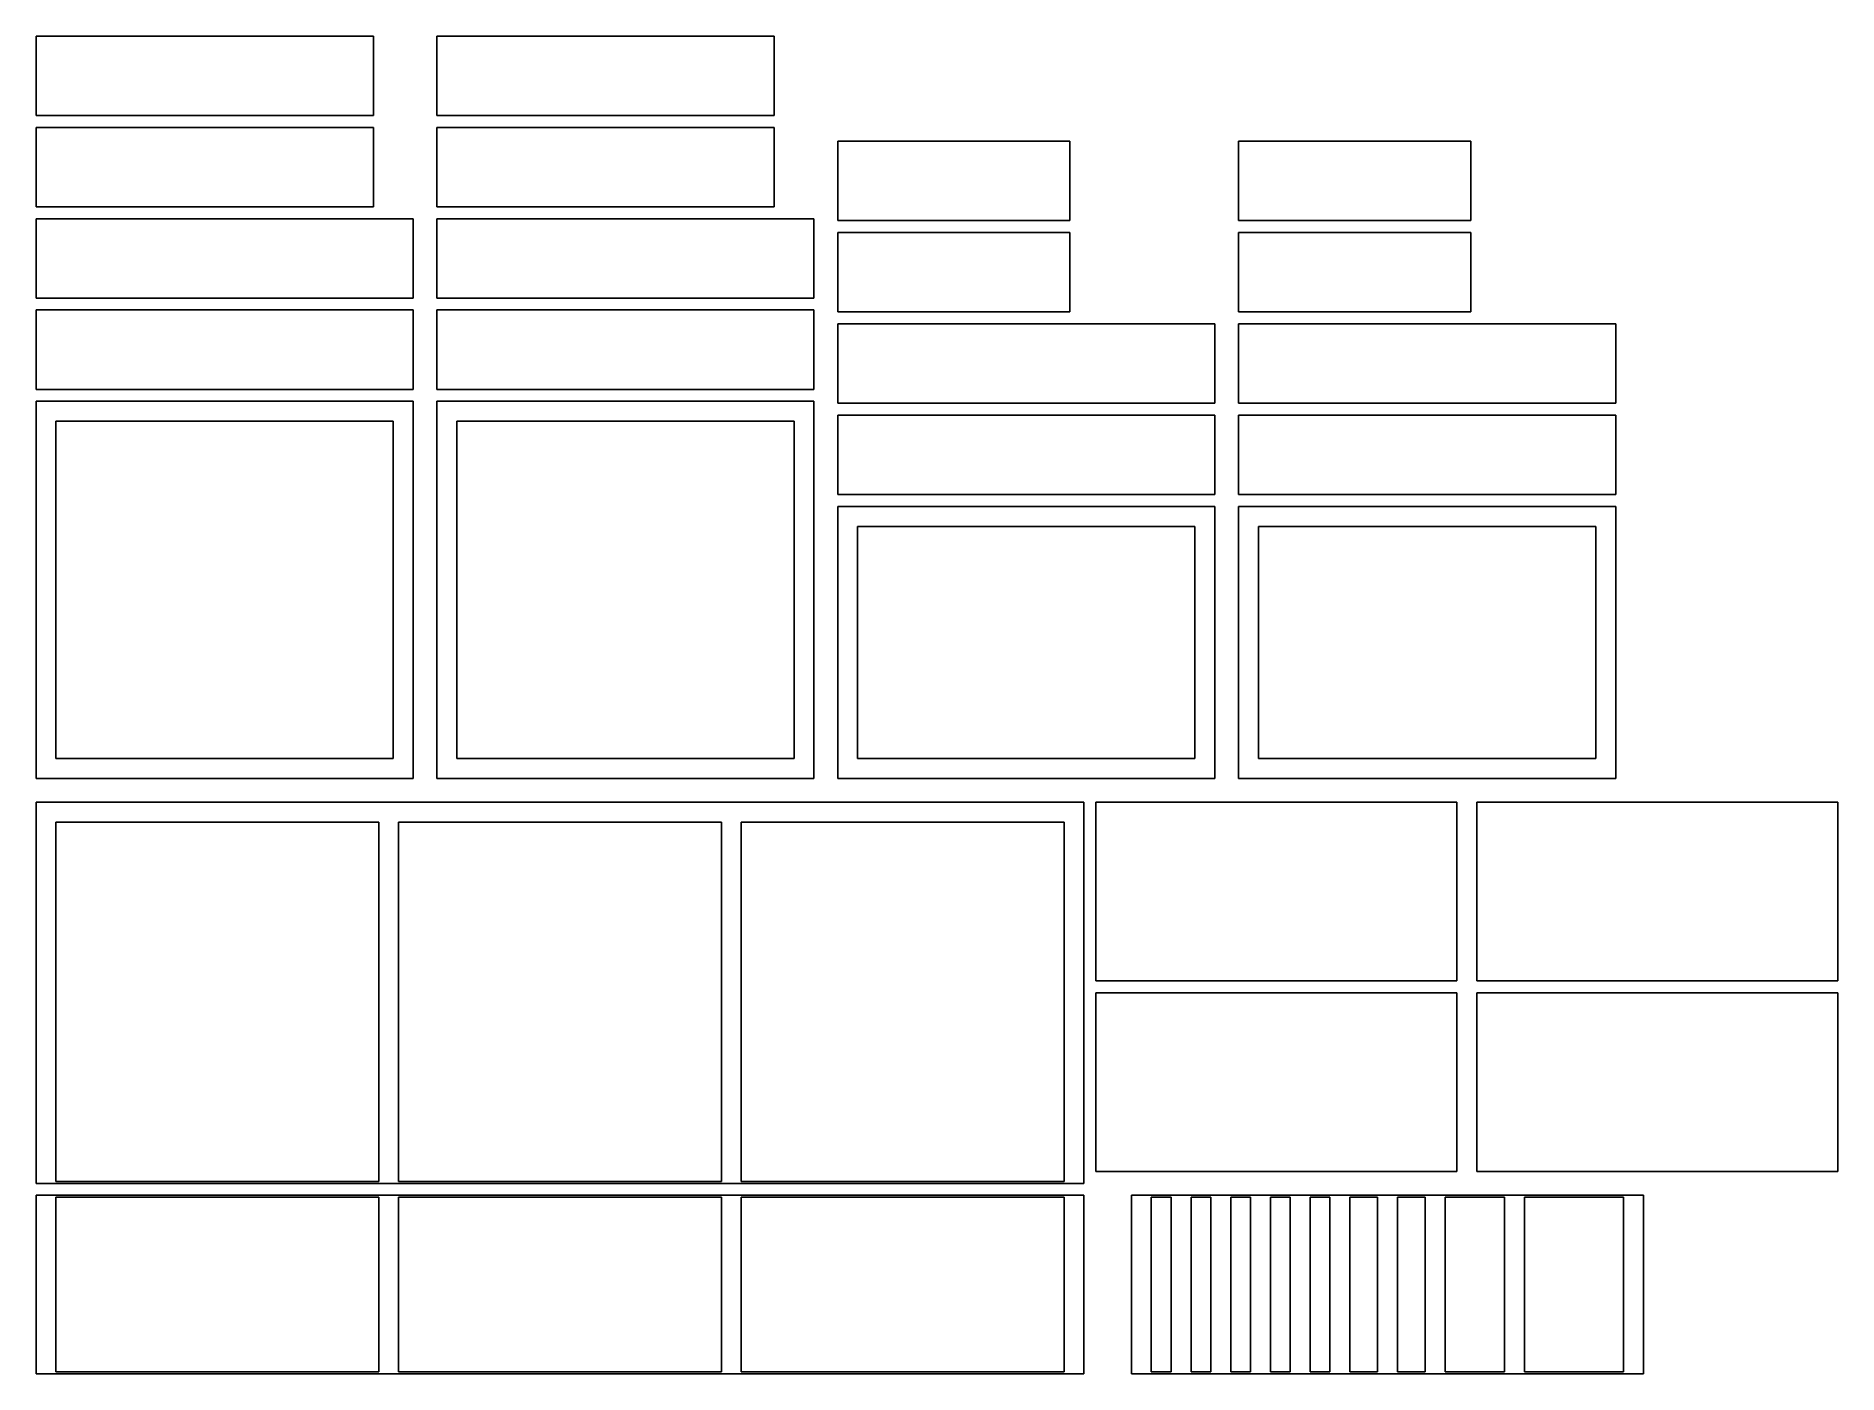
# Model space of a CAD drawing. Header units: metres. Extents: x 10 to 464, y 10 to 347.
import ezdxf

# ---------------------------------------------------------------- set-up
doc = ezdxf.new("R2010")
doc.units = ezdxf.units.M

msp = doc.modelspace()

# ---------------------------------------------------------------- linework, layer by layer
for p, q in [((95, 347), (10, 347)), ((10, 347), (10, 327)), ((95, 327), (95, 347)), ((196, 347), (111, 347)), ((111, 347), (111, 327)), ((196, 327), (196, 347)), ((10, 327), (95, 327)), ((111, 327), (196, 327)), ((95, 324), (10, 324)), ((10, 324), (10, 304)), ((95, 304), (95, 324)), ((196, 324), (111, 324)), ((111, 324), (111, 304)), ((196, 304), (196, 324)), ((270.5, 320.5), (212, 320.5)), ((212, 320.5), (212, 300.5)), ((270.5, 300.5), (270.5, 320.5)), ((371.5, 320.5), (313, 320.5)), ((313, 320.5), (313, 300.5)), ((371.5, 300.5), (371.5, 320.5)), ((10, 304), (95, 304)), ((105, 301), (10, 301)), ((10, 301), (10, 281)), ((105, 281), (105, 301)), ((111, 304), (196, 304)), ((206, 301), (111, 301)), ((111, 301), (111, 281)), ((206, 281), (206, 301)), ((212, 300.5), (270.5, 300.5)), ((313, 300.5), (371.5, 300.5)), ((270.5, 297.5), (212, 297.5)), ((212, 297.5), (212, 277.5)), ((270.5, 277.5), (270.5, 297.5)), ((371.5, 297.5), (313, 297.5)), ((313, 297.5), (313, 277.5)), ((371.5, 277.5), (371.5, 297.5)), ((10, 281), (105, 281)), ((105, 278), (10, 278)), ((10, 278), (10, 258)), ((105, 258), (105, 278)), ((111, 281), (206, 281)), ((206, 278), (111, 278)), ((111, 278), (111, 258)), ((206, 258), (206, 278)), ((212, 277.5), (270.5, 277.5)), ((313, 277.5), (371.5, 277.5)), ((307, 274.5), (212, 274.5)), ((212, 274.5), (212, 254.5)), ((307, 254.5), (307, 274.5)), ((408, 274.5), (313, 274.5)), ((313, 274.5), (313, 254.5)), ((408, 254.5), (408, 274.5)), ((10, 258), (105, 258)), ((105, 255), (10, 255)), ((10, 255), (10, 160)), ((105, 160), (105, 255)), ((111, 258), (206, 258)), ((206, 255), (111, 255)), ((111, 255), (111, 160)), ((206, 160), (206, 255)), ((212, 254.5), (307, 254.5)), ((313, 254.5), (408, 254.5)), ((15, 165), (15, 250)), ((15, 250), (100, 250)), ((100, 250), (100, 165)), ((116, 165), (116, 250)), ((116, 250), (201, 250)), ((201, 250), (201, 165)), ((307, 251.5), (212, 251.5)), ((212, 251.5), (212, 231.5)), ((307, 231.5), (307, 251.5)), ((408, 251.5), (313, 251.5)), ((313, 251.5), (313, 231.5)), ((408, 231.5), (408, 251.5)), ((212, 231.5), (307, 231.5)), ((307, 228.5), (212, 228.5)), ((212, 228.5), (212, 160)), ((307, 160), (307, 228.5)), ((313, 231.5), (408, 231.5)), ((408, 228.5), (313, 228.5)), ((313, 228.5), (313, 160)), ((408, 160), (408, 228.5)), ((217, 165), (217, 223.5)), ((217, 223.5), (302, 223.5)), ((302, 223.5), (302, 165)), ((318, 165), (318, 223.5)), ((318, 223.5), (403, 223.5)), ((403, 223.5), (403, 165)), ((100, 165), (15, 165)), ((201, 165), (116, 165)), ((302, 165), (217, 165)), ((403, 165), (318, 165)), ((10, 160), (105, 160)), ((111, 160), (206, 160)), ((212, 160), (307, 160)), ((313, 160), (408, 160)), ((274, 154), (10, 154)), ((10, 154), (10, 58)), ((274, 58), (274, 154)), ((368, 154), (277, 154)), ((277, 154), (277, 109)), ((368, 109), (368, 154)), ((464, 154), (373, 154)), ((373, 154), (373, 109)), ((464, 109), (464, 154)), ((15, 58.5), (15, 149)), ((15, 149), (96.333, 149)), ((96.333, 149), (96.333, 58.5)), ((101.333, 58.5), (101.333, 149)), ((101.333, 149), (182.667, 149)), ((182.667, 149), (182.667, 58.5)), ((187.667, 58.5), (187.667, 149)), ((187.667, 149), (269, 149)), ((269, 149), (269, 58.5)), ((277, 109), (368, 109)), ((373, 109), (464, 109)), ((368, 106), (277, 106)), ((277, 106), (277, 61)), ((368, 61), (368, 106)), ((464, 106), (373, 106)), ((373, 106), (373, 61)), ((464, 61), (464, 106)), ((277, 61), (368, 61)), ((373, 61), (464, 61)), ((10, 58), (274, 58)), ((274, 55), (10, 55)), ((10, 55), (10, 10)), ((96.333, 58.5), (15, 58.5)), ((15, 10.5), (15, 54.5)), ((15, 54.5), (96.333, 54.5)), ((96.333, 54.5), (96.333, 10.5)), ((182.667, 58.5), (101.333, 58.5)), ((101.333, 10.5), (101.333, 54.5)), ((101.333, 54.5), (182.667, 54.5)), ((182.667, 54.5), (182.667, 10.5)), ((269, 58.5), (187.667, 58.5)), ((187.667, 10.5), (187.667, 54.5)), ((187.667, 54.5), (269, 54.5)), ((269, 54.5), (269, 10.5)), ((274, 10), (274, 55)), ((415, 55), (286, 55)), ((286, 55), (286, 10)), ((291, 10.5), (291, 54.5)), ((291, 54.5), (296, 54.5)), ((296, 54.5), (296, 10.5)), ((301, 10.5), (301, 54.5)), ((301, 54.5), (306, 54.5)), ((306, 54.5), (306, 10.5)), ((311, 10.5), (311, 54.5)), ((311, 54.5), (316, 54.5)), ((316, 54.5), (316, 10.5)), ((321, 10.5), (321, 54.5)), ((321, 54.5), (326, 54.5)), ((326, 54.5), (326, 10.5)), ((331, 10.5), (331, 54.5)), ((331, 54.5), (336, 54.5)), ((336, 54.5), (336, 10.5)), ((341, 10.5), (341, 54.5)), ((341, 54.5), (348, 54.5)), ((348, 54.5), (348, 10.5)), ((353, 10.5), (353, 54.5)), ((353, 54.5), (360, 54.5)), ((360, 54.5), (360, 10.5)), ((365, 10.5), (365, 54.5)), ((365, 54.5), (380, 54.5)), ((380, 54.5), (380, 10.5)), ((385, 10.5), (385, 54.5)), ((385, 54.5), (410, 54.5)), ((410, 54.5), (410, 10.5)), ((415, 10), (415, 55)), ((10, 10), (274, 10)), ((96.333, 10.5), (15, 10.5)), ((182.667, 10.5), (101.333, 10.5)), ((269, 10.5), (187.667, 10.5)), ((286, 10), (415, 10)), ((296, 10.5), (291, 10.5)), ((306, 10.5), (301, 10.5)), ((316, 10.5), (311, 10.5)), ((326, 10.5), (321, 10.5)), ((336, 10.5), (331, 10.5)), ((348, 10.5), (341, 10.5)), ((360, 10.5), (353, 10.5)), ((380, 10.5), (365, 10.5)), ((410, 10.5), (385, 10.5))]:
    msp.add_line(p, q)

doc.saveas('drawing.dxf')
